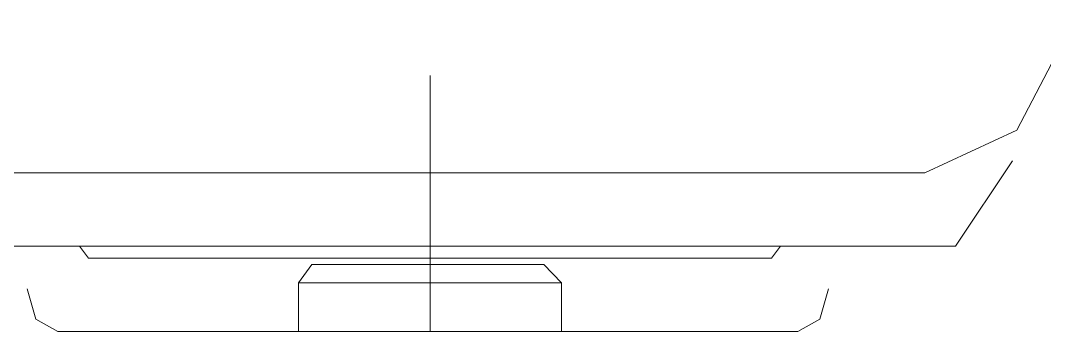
# Model space of a CAD drawing. Header units: inches. Extents: x 2435 to 7572, y 377 to 2555.
# Drawn here: x 6036.4 to 6194.1, y 1228.1 to 1276 of the extents above; entities that cross this region are included whole.
import ezdxf

# ---------------------------------------------------------------- set-up
doc = ezdxf.new("R2010")
doc.units = ezdxf.units.IN
doc.header["$MEASUREMENT"] = 0

msp = doc.modelspace()

# ---------------------------------------------------------------- linework, layer by layer
at = {"lineweight": 5}
for p, q in [((6198.64, 1276.01), (6189.87, 1259.09)), ((6099.5, 1267.55), (6099.5, 1228.08)), ((6189.87, 1259.09), (6175.71, 1252.51)), ((6189.2, 1254.39), (6180.43, 1241.24)), ((6175.71, 1252.51), (6022.62, 1252.51)), ((6180.43, 1241.24), (6017.9, 1241.24)), ((6046.9, 1239.36), (6045.55, 1241.24)), ((6153.45, 1241.24), (6152.1, 1239.36)), ((6152.1, 1239.36), (6046.9, 1239.36)), ((6079.27, 1235.6), (6081.29, 1238.42)), ((6081.29, 1238.42), (6117.04, 1238.42)), ((6117.04, 1238.42), (6119.73, 1235.6)), ((6038.8, 1229.96), (6037.46, 1234.66)), ((6119.73, 1235.6), (6079.27, 1235.6)), ((6079.27, 1228.08), (6079.27, 1235.6)), ((6119.73, 1235.6), (6119.73, 1228.08)), ((6160.87, 1234.66), (6159.52, 1229.96)), ((6042.18, 1228.08), (6038.8, 1229.96)), ((6159.52, 1229.96), (6156.15, 1228.08)), ((6156.15, 1228.08), (6042.18, 1228.08))]:
    msp.add_line(p, q, dxfattribs=at)

doc.saveas('drawing.dxf')
